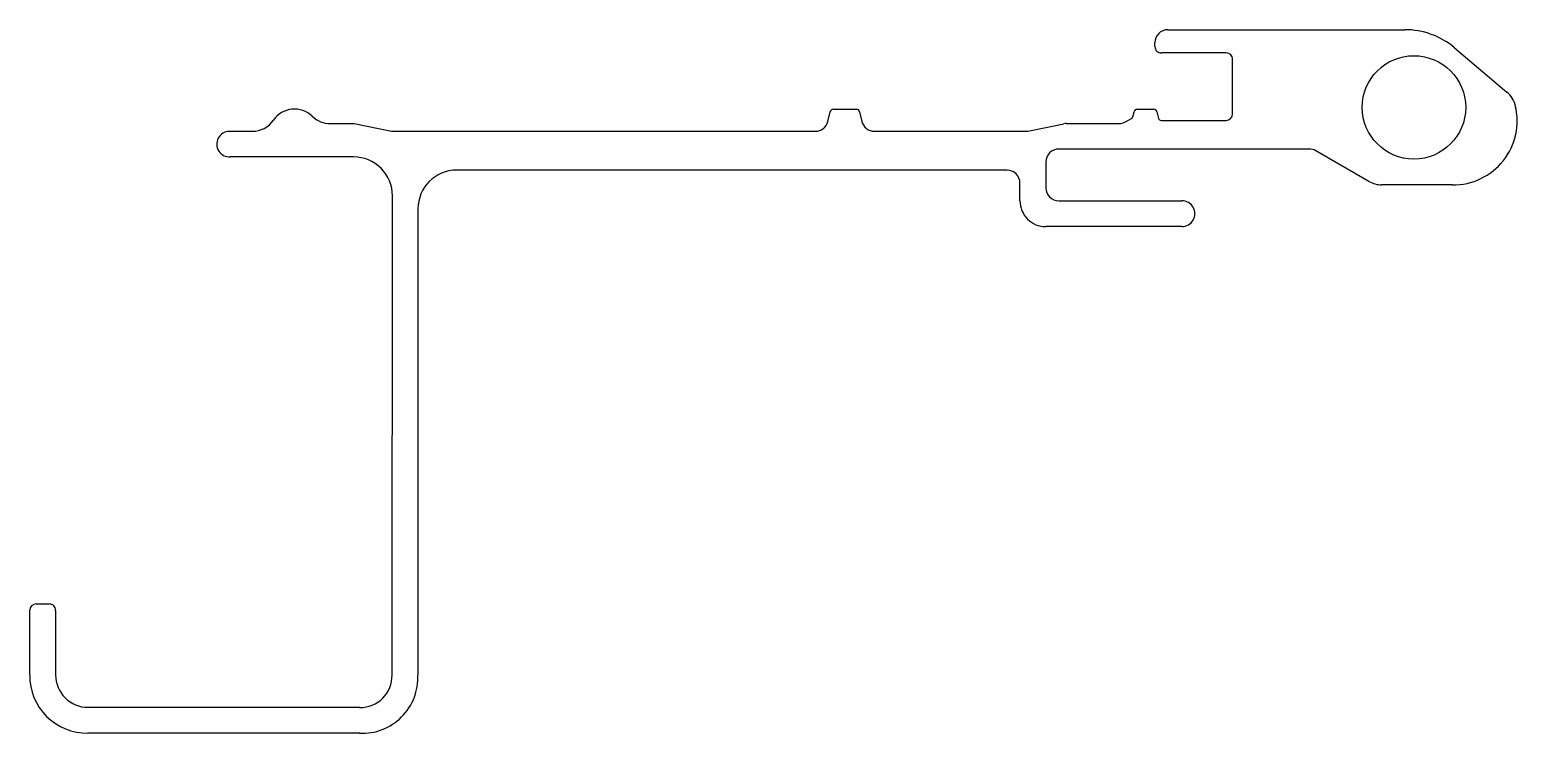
# Model space of a CAD drawing. Extents: x 738 to 853, y 346 to 400.
import ezdxf

# ---------------------------------------------------------------- set-up
doc = ezdxf.new("R2010")
doc.units = 0
doc.layers.get('0').update_dxf_attribs({"linetype": 'CONTINUOUS'})

msp = doc.modelspace()

# ---------------------------------------------------------------- linework, layer by layer
at = {"color": 7}
for p, q in [((825.22, 398.66), (825.22, 398.96)), ((826.22, 399.96), (844.53, 399.96)), ((830.73, 398.16), (825.72, 398.16)), ((848.38, 398.56), (852.43, 395.14)), ((831.22, 393.44), (831.23, 397.65)), ((799.94, 392.86), (800.13, 393.61)), ((800.37, 393.81), (802.15, 393.81)), ((802.39, 393.61), (802.57, 392.86)), ((823.51, 393.23), (823.61, 393.62)), ((823.85, 393.81), (825.13, 393.81)), ((825.38, 393.62), (825.5, 393.1)), ((753.66, 392.1), (755.45, 392.1)), ((761.48, 392.7), (763.33, 392.7)), ((763.33, 392.7), (766.23, 392.12)), ((766.43, 392.1), (798.97, 392.1)), ((803.55, 392.1), (815.19, 392.1)), ((815.39, 392.12), (818.19, 392.68)), ((818.39, 392.7), (822.44, 392.7)), ((822.94, 392.83), (823.42, 393.1)), ((825.7, 392.95), (830.72, 392.95)), ((763.29, 390.12), (753.74, 390.12)), ((837.15, 390.73), (817.79, 390.73)), ((841.76, 388.22), (837.65, 390.6)), ((813.79, 389.1), (771.26, 389.1)), ((816.79, 389.73), (816.79, 387.73)), ((814.79, 386.73), (814.79, 388.1)), ((848.23, 387.96), (842.76, 387.96)), ((766.26, 350.06), (766.29, 387.12)), ((817.79, 386.73), (827.31, 386.73)), ((768.26, 386.1), (768.26, 350.06)), ((827.31, 384.73), (816.79, 384.73)), ((738.76, 355.56), (739.76, 355.56)), ((738.26, 350.06), (738.26, 355.06)), ((740.26, 355.06), (740.26, 350.06)), ((742.76, 347.56), (763.76, 347.56)), ((763.76, 345.56), (742.76, 345.56))]:
    msp.add_line(p, q, dxfattribs=at)
msp.add_circle((845.24, 393.95), 4, dxfattribs=at)
for centre, radius, start, end in [((826.22, 398.96), 1, 89.9999, 179.9999), ((844.53, 393.96), 6, 50.0676, 89.9999), ((825.72, 398.66), 0.5, 179.9999, 270.0003), ((830.73, 397.66), 0.5, 359.8858, 90.0003), ((851.14, 393.61), 2, 13.8755, 49.7941), ((758.72, 391.86), 1.96, 45.7721, 145.5947), ((761.48, 394.7), 2, 225.7728, 270), ((800.37, 393.56), 0.25, 90, 166.3518), ((802.15, 393.56), 0.25, 13.65, 90), ((823.32, 393.28), 0.2, 300.0008, 346.0865), ((823.85, 393.56), 0.25, 90, 166.0888), ((825.13, 393.56), 0.25, 13.9116, 90), ((830.72, 393.45), 0.5, 269.9996, 359.8858), ((848.28, 392.9), 4.94, 269.3794, 13.8753), ((753.7, 391.11), 0.989, 92.2376, 272.6777), ((755.45, 394.1), 2, 270.001, 325.5939), ((766.43, 393.1), 1, 258.6901, 270), ((798.97, 393.1), 1, 270, 346.3512), ((803.55, 393.1), 1, 193.6488, 270), ((815.19, 393.1), 1, 270, 281.3099), ((818.39, 391.7), 1, 90, 101.3099), ((822.44, 393.7), 1, 270, 300.0008), ((825.7, 393.15), 0.2, 193.9135, 269.9991), ((763.29, 387.12), 3, 359.9542, 89.9902), ((817.79, 389.73), 1, 89.9999, 179.9999), ((837.18, 389.85), 0.884, 57.9816, 92.0156), ((771.26, 386.1), 3, 90, 180), ((813.79, 388.1), 1, 359.9991, 90), ((817.79, 387.73), 1, 180.0002, 270.0002), ((842.76, 389.94), 1.98, 239.8449, 270.2003), ((816.79, 386.73), 2, 180.0002, 270.0002), ((827.31, 385.73), 1, 269.9998, 90.0003), ((738.76, 355.06), 0.502, 90.321, 179.7171), ((739.76, 355.06), 0.498, 359.7643, 90.2798), ((742.7, 350), 4.44, 179.2496, 270.7508), ((742.76, 350.06), 2.5, 180.0002, 270.0002), ((763.95, 349.86), 4.31, 267.3989, 2.6011), ((763.81, 350), 2.45, 268.7304, 1.2232)]:
    msp.add_arc(centre, radius, start, end, dxfattribs=at)

doc.saveas('drawing.dxf')
